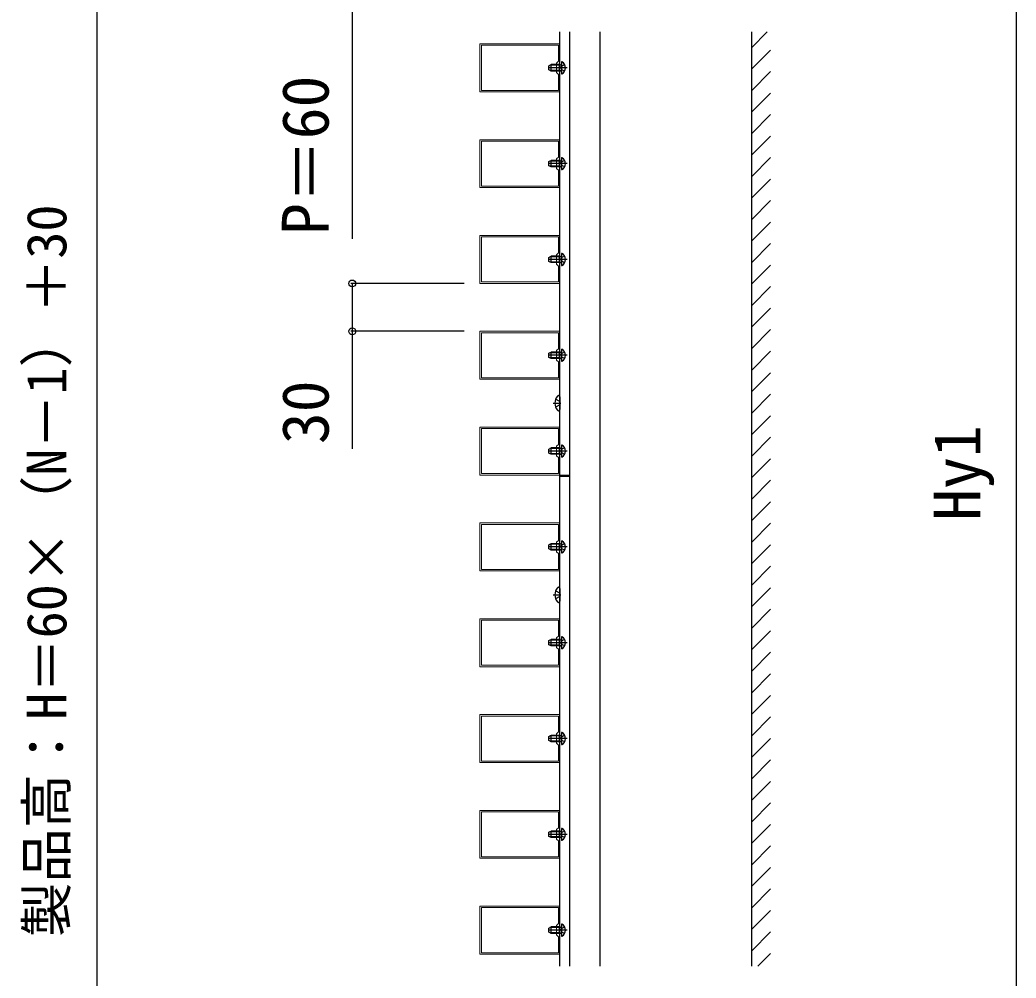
# Model space of a CAD drawing. Units: millimetres, scale not verified. Extents: x -1750 to 1750, y -2608 to 2592.
# Drawn here: x -348 to 276, y 698 to 1298 of the extents above; entities that cross this region are included whole.
import ezdxf
from ezdxf.enums import TextEntityAlignment as Align

# ---------------------------------------------------------------- set-up
doc = ezdxf.new("R2010")
doc.units = ezdxf.units.MM
doc.header["$LTSCALE"] = 14
doc.layers.add('0-3_YKK_11', color=7, linetype='Continuous', lineweight=18)
for name, color, linetype in [('0-4_YKK_12', 2, 'Continuous'), ('0-5_YKK_13', 4, 'Continuous'), ('0-6_YKK_D', 6, 'Continuous'), ('0-8_YSS_K', 3, 'Continuous')]:
    doc.layers.add(name, color=color, linetype=linetype)
doc.styles.add('ＭＳ ゴシック', font='')
doc.styles.get('ＭＳ ゴシック').set_extended_font_data('MS Gothic')

msp = doc.modelspace()

# ---------------------------------------------------------------- linework, layer by layer
at = {"layer": '0-3_YKK_11'}
for points in [[(-60, 1253.5), (-10, 1253.5), (-10, 1283.5), (-60, 1283.5)], [(-59.1, 1254.4), (-10.9, 1254.4), (-10.9, 1264.4), (-12, 1265.5), (-12, 1268.04), (-11.88, 1268.23), (-11.88, 1268.77), (-12, 1268.96), (-12, 1271.5), (-10.9, 1272.6), (-10.9, 1282.6), (-59.1, 1282.6)], [(-60, 1193.5), (-10, 1193.5), (-10, 1223.5), (-60, 1223.5)], [(-59.1, 1194.4), (-10.9, 1194.4), (-10.9, 1204.4), (-12, 1205.5), (-12, 1208.04), (-11.88, 1208.23), (-11.88, 1208.77), (-12, 1208.96), (-12, 1211.5), (-10.9, 1212.6), (-10.9, 1222.6), (-59.1, 1222.6)], [(-60, 1133.5), (-10, 1133.5), (-10, 1163.5), (-60, 1163.5)], [(-59.1, 1134.4), (-10.9, 1134.4), (-10.9, 1144.4), (-12, 1145.5), (-12, 1148.04), (-11.88, 1148.23), (-11.88, 1148.77), (-12, 1148.96), (-12, 1151.5), (-10.9, 1152.6), (-10.9, 1162.6), (-59.1, 1162.6)], [(-60, 1073.5), (-10, 1073.5), (-10, 1103.5), (-60, 1103.5)], [(-59.1, 1074.4), (-10.9, 1074.4), (-10.9, 1084.4), (-12, 1085.5), (-12, 1088.04), (-11.88, 1088.23), (-11.88, 1088.77), (-12, 1088.96), (-12, 1091.5), (-10.9, 1092.6), (-10.9, 1102.6), (-59.1, 1102.6)], [(-60, 1013.5), (-10, 1013.5), (-10, 1043.5), (-60, 1043.5)], [(-59.1, 1014.4), (-10.9, 1014.4), (-10.9, 1024.4), (-12, 1025.5), (-12, 1028.04), (-11.88, 1028.23), (-11.88, 1028.77), (-12, 1028.96), (-12, 1031.5), (-10.9, 1032.6), (-10.9, 1042.6), (-59.1, 1042.6)], [(-60, 953.5), (-10, 953.5), (-10, 983.5), (-60, 983.5)], [(-59.1, 954.4), (-10.9, 954.4), (-10.9, 964.4), (-12, 965.5), (-12, 968.04), (-11.88, 968.23), (-11.88, 968.77), (-12, 968.96), (-12, 971.5), (-10.9, 972.6), (-10.9, 982.6), (-59.1, 982.6)], [(-60, 893.5), (-10, 893.5), (-10, 923.5), (-60, 923.5)], [(-59.1, 894.4), (-10.9, 894.4), (-10.9, 904.4), (-12, 905.5), (-12, 908.04), (-11.88, 908.23), (-11.88, 908.77), (-12, 908.96), (-12, 911.5), (-10.9, 912.6), (-10.9, 922.6), (-59.1, 922.6)], [(-60, 833.5), (-10, 833.5), (-10, 863.5), (-60, 863.5)], [(-59.1, 834.4), (-10.9, 834.4), (-10.9, 844.4), (-12, 845.5), (-12, 848.04), (-11.88, 848.23), (-11.88, 848.77), (-12, 848.96), (-12, 851.5), (-10.9, 852.6), (-10.9, 862.6), (-59.1, 862.6)], [(-60, 773.5), (-10, 773.5), (-10, 803.5), (-60, 803.5)], [(-59.1, 774.4), (-10.9, 774.4), (-10.9, 784.4), (-12, 785.5), (-12, 788.04), (-11.88, 788.23), (-11.88, 788.77), (-12, 788.96), (-12, 791.5), (-10.9, 792.6), (-10.9, 802.6), (-59.1, 802.6)], [(-60, 713.5), (-10, 713.5), (-10, 743.5), (-60, 743.5)], [(-59.1, 714.4), (-10.9, 714.4), (-10.9, 724.4), (-12, 725.5), (-12, 728.04), (-11.88, 728.23), (-11.88, 728.77), (-12, 728.96), (-12, 731.5), (-10.9, 732.6), (-10.9, 742.6), (-59.1, 742.6)]]:
    msp.add_lwpolyline(points, close=True, dxfattribs=at)
at = {"layer": '0-4_YKK_12'}
for p, q in [((-10, 706), (-10, 1291)), ((-4, 1291), (-4, 706)), ((15, 1291), (15, 706)), ((-10, 1013.5), (-4, 1013.5)), ((-10, 1012.9), (-4, 1012.9))]:
    msp.add_line(p, q, dxfattribs=at)
at = {"layer": '0-5_YKK_13'}
for p, q in [((-5.4, 1268.5), (-17.39, 1268.5)), ((-16.9, 1269.8), (-15.5, 1270.5)), ((-16.9, 1267.2), (-16.9, 1269.8)), ((-15.5, 1266.5), (-16.9, 1267.2)), ((-10.3, 1270.12), (-16.26, 1270.12)), ((-10.3, 1266.88), (-16.26, 1266.88)), ((-10.3, 1270.5), (-15.5, 1270.5)), ((-15.5, 1266.5), (-15.5, 1270.5)), ((-10.3, 1266.5), (-10.3, 1270.5)), ((-10.3, 1270.5), (-9.49, 1270.36)), ((-10.3, 1270.12), (-9.28, 1270.36)), ((-10.3, 1266.88), (-9.28, 1266.64)), ((-9.36, 1268.5), (-8.75, 1269.64)), ((-9.36, 1268.5), (-8.75, 1267.35)), ((-8.9, 1272.1), (-8.9, 1264.9)), ((-6.93, 1270.55), (-8.75, 1269.64)), ((-6.93, 1266.45), (-8.75, 1267.35)), ((-10.3, 1266.5), (-15.5, 1266.5)), ((-10.3, 1266.5), (-9.49, 1266.64)), ((-8.9, 1212.1), (-8.9, 1204.9)), ((-6.93, 1210.55), (-8.75, 1209.64)), ((-5.4, 1208.5), (-17.39, 1208.5)), ((-16.9, 1209.8), (-15.5, 1210.5)), ((-16.9, 1207.2), (-16.9, 1209.8)), ((-15.5, 1206.5), (-16.9, 1207.2)), ((-10.3, 1210.12), (-16.26, 1210.12)), ((-10.3, 1206.88), (-16.26, 1206.88)), ((-10.3, 1210.5), (-15.5, 1210.5)), ((-15.5, 1206.5), (-15.5, 1210.5)), ((-10.3, 1206.5), (-15.5, 1206.5)), ((-10.3, 1206.5), (-10.3, 1210.5)), ((-10.3, 1210.5), (-9.49, 1210.36)), ((-10.3, 1210.12), (-9.28, 1210.36)), ((-10.3, 1206.88), (-9.28, 1206.64)), ((-10.3, 1206.5), (-9.49, 1206.64)), ((-9.36, 1208.5), (-8.75, 1209.64)), ((-9.36, 1208.5), (-8.75, 1207.35)), ((-6.93, 1206.45), (-8.75, 1207.35)), ((-5.4, 1148.5), (-17.39, 1148.5)), ((-16.9, 1149.8), (-15.5, 1150.5)), ((-16.9, 1147.2), (-16.9, 1149.8)), ((-10.3, 1150.12), (-16.26, 1150.12)), ((-10.3, 1150.5), (-15.5, 1150.5)), ((-15.5, 1146.5), (-15.5, 1150.5)), ((-10.3, 1146.5), (-10.3, 1150.5)), ((-10.3, 1150.5), (-9.49, 1150.36)), ((-10.3, 1150.12), (-9.28, 1150.36)), ((-9.36, 1148.5), (-8.75, 1149.64)), ((-9.36, 1148.5), (-8.75, 1147.35)), ((-8.9, 1152.1), (-8.9, 1144.9)), ((-6.93, 1150.55), (-8.75, 1149.64)), ((-15.5, 1146.5), (-16.9, 1147.2)), ((-10.3, 1146.88), (-16.26, 1146.88)), ((-10.3, 1146.5), (-15.5, 1146.5)), ((-10.3, 1146.88), (-9.28, 1146.64)), ((-10.3, 1146.5), (-9.49, 1146.64)), ((-6.93, 1146.45), (-8.75, 1147.35)), ((-8.9, 1092.1), (-8.9, 1084.9)), ((-5.4, 1088.5), (-17.39, 1088.5)), ((-16.9, 1089.8), (-15.5, 1090.5)), ((-16.9, 1087.2), (-16.9, 1089.8)), ((-15.5, 1086.5), (-16.9, 1087.2)), ((-10.3, 1090.12), (-16.26, 1090.12)), ((-10.3, 1086.88), (-16.26, 1086.88)), ((-10.3, 1090.5), (-15.5, 1090.5)), ((-15.5, 1086.5), (-15.5, 1090.5)), ((-10.3, 1086.5), (-15.5, 1086.5)), ((-10.3, 1086.5), (-10.3, 1090.5)), ((-10.3, 1090.5), (-9.49, 1090.36)), ((-10.3, 1090.12), (-9.28, 1090.36)), ((-10.3, 1086.88), (-9.28, 1086.64)), ((-10.3, 1086.5), (-9.49, 1086.64)), ((-9.36, 1088.5), (-8.75, 1089.64)), ((-9.36, 1088.5), (-8.75, 1087.35)), ((-6.93, 1090.55), (-8.75, 1089.64)), ((-6.93, 1086.45), (-8.75, 1087.35)), ((-10, 1059.63), (-12.66, 1060.95)), ((-10.86, 1063.24), (-10.7, 1063.24)), ((-10, 1062.54), (-10, 1054.46)), ((-14.1, 1058.5), (-9.29, 1058.5)), ((-10, 1057.37), (-12.66, 1056.05)), ((-10.86, 1053.77), (-10.7, 1053.77)), ((-16.9, 1029.8), (-15.5, 1030.5)), ((-16.9, 1027.2), (-16.9, 1029.8)), ((-10.3, 1030.12), (-16.26, 1030.12)), ((-10.3, 1030.5), (-15.5, 1030.5)), ((-15.5, 1026.5), (-15.5, 1030.5)), ((-10.3, 1026.5), (-10.3, 1030.5)), ((-10.3, 1030.5), (-9.49, 1030.36)), ((-10.3, 1030.12), (-9.28, 1030.36)), ((-9.36, 1028.5), (-8.75, 1029.64)), ((-8.9, 1032.1), (-8.9, 1024.9)), ((-6.93, 1030.55), (-8.75, 1029.64)), ((-5.4, 1028.5), (-17.39, 1028.5)), ((-15.5, 1026.5), (-16.9, 1027.2)), ((-10.3, 1026.88), (-16.26, 1026.88)), ((-10.3, 1026.5), (-15.5, 1026.5)), ((-10.3, 1026.88), (-9.28, 1026.64)), ((-10.3, 1026.5), (-9.49, 1026.64)), ((-9.36, 1028.5), (-8.75, 1027.35)), ((-6.93, 1026.45), (-8.75, 1027.35)), ((-5.4, 968.5), (-17.39, 968.5)), ((-16.9, 969.8), (-15.5, 970.5)), ((-16.9, 967.2), (-16.9, 969.8)), ((-15.5, 966.5), (-16.9, 967.2)), ((-10.3, 970.12), (-16.26, 970.12)), ((-10.3, 970.5), (-15.5, 970.5)), ((-15.5, 966.5), (-15.5, 970.5)), ((-10.3, 966.5), (-10.3, 970.5)), ((-10.3, 970.5), (-9.49, 970.36)), ((-10.3, 970.12), (-9.28, 970.36)), ((-9.36, 968.5), (-8.75, 969.64)), ((-9.36, 968.5), (-8.75, 967.35)), ((-8.9, 972.1), (-8.9, 964.9)), ((-6.93, 970.55), (-8.75, 969.64)), ((-6.93, 966.45), (-8.75, 967.35)), ((-10.3, 966.88), (-16.26, 966.88)), ((-10.3, 966.5), (-15.5, 966.5)), ((-10.3, 966.88), (-9.28, 966.64)), ((-10.3, 966.5), (-9.49, 966.64)), ((-10.86, 943.24), (-10.7, 943.24)), ((-10, 942.54), (-10, 934.46)), ((-14.1, 938.5), (-9.29, 938.5)), ((-10, 939.63), (-12.66, 940.95)), ((-10, 937.37), (-12.66, 936.05)), ((-10.86, 933.77), (-10.7, 933.77)), ((-8.9, 912.1), (-8.9, 904.9)), ((-5.4, 908.5), (-17.39, 908.5)), ((-16.9, 909.8), (-15.5, 910.5)), ((-16.9, 907.2), (-16.9, 909.8)), ((-15.5, 906.5), (-16.9, 907.2)), ((-10.3, 910.12), (-16.26, 910.12)), ((-10.3, 906.88), (-16.26, 906.88)), ((-10.3, 910.5), (-15.5, 910.5)), ((-15.5, 906.5), (-15.5, 910.5)), ((-10.3, 906.5), (-15.5, 906.5)), ((-10.3, 906.5), (-10.3, 910.5)), ((-10.3, 910.5), (-9.49, 910.36)), ((-10.3, 910.12), (-9.28, 910.36)), ((-10.3, 906.88), (-9.28, 906.64)), ((-10.3, 906.5), (-9.49, 906.64)), ((-9.36, 908.5), (-8.75, 909.64)), ((-9.36, 908.5), (-8.75, 907.35)), ((-6.93, 910.55), (-8.75, 909.64)), ((-6.93, 906.45), (-8.75, 907.35)), ((-16.9, 849.8), (-15.5, 850.5)), ((-16.9, 847.2), (-16.9, 849.8)), ((-10.3, 850.12), (-16.26, 850.12)), ((-10.3, 850.5), (-15.5, 850.5)), ((-15.5, 846.5), (-15.5, 850.5)), ((-10.3, 846.5), (-10.3, 850.5)), ((-10.3, 850.5), (-9.49, 850.36)), ((-10.3, 850.12), (-9.28, 850.36)), ((-9.36, 848.5), (-8.75, 849.64)), ((-8.9, 852.1), (-8.9, 844.9)), ((-6.93, 850.55), (-8.75, 849.64)), ((-5.4, 848.5), (-17.39, 848.5)), ((-15.5, 846.5), (-16.9, 847.2)), ((-10.3, 846.88), (-16.26, 846.88)), ((-10.3, 846.5), (-15.5, 846.5)), ((-10.3, 846.88), (-9.28, 846.64)), ((-10.3, 846.5), (-9.49, 846.64)), ((-9.36, 848.5), (-8.75, 847.35)), ((-6.93, 846.45), (-8.75, 847.35)), ((-5.4, 788.5), (-17.39, 788.5)), ((-16.9, 789.8), (-15.5, 790.5)), ((-16.9, 787.2), (-16.9, 789.8)), ((-15.5, 786.5), (-16.9, 787.2)), ((-10.3, 790.12), (-16.26, 790.12)), ((-10.3, 786.88), (-16.26, 786.88)), ((-10.3, 790.5), (-15.5, 790.5)), ((-15.5, 786.5), (-15.5, 790.5)), ((-10.3, 786.5), (-15.5, 786.5)), ((-10.3, 786.5), (-10.3, 790.5)), ((-10.3, 790.5), (-9.49, 790.36)), ((-10.3, 790.12), (-9.28, 790.36)), ((-10.3, 786.88), (-9.28, 786.64)), ((-10.3, 786.5), (-9.49, 786.64)), ((-9.36, 788.5), (-8.75, 789.64)), ((-9.36, 788.5), (-8.75, 787.35)), ((-8.9, 792.1), (-8.9, 784.9)), ((-6.93, 790.55), (-8.75, 789.64)), ((-6.93, 786.45), (-8.75, 787.35)), ((-16.9, 729.8), (-15.5, 730.5)), ((-10.3, 730.12), (-16.26, 730.12)), ((-10.3, 730.5), (-15.5, 730.5)), ((-15.5, 726.5), (-15.5, 730.5)), ((-10.3, 726.5), (-10.3, 730.5)), ((-10.3, 730.5), (-9.49, 730.36)), ((-10.3, 730.12), (-9.28, 730.36)), ((-8.9, 732.1), (-8.9, 724.9)), ((-6.93, 730.55), (-8.75, 729.64)), ((-5.4, 728.5), (-17.39, 728.5)), ((-16.9, 727.2), (-16.9, 729.8)), ((-15.5, 726.5), (-16.9, 727.2)), ((-10.3, 726.88), (-16.26, 726.88)), ((-10.3, 726.5), (-15.5, 726.5)), ((-10.3, 726.88), (-9.28, 726.64)), ((-10.3, 726.5), (-9.49, 726.64)), ((-9.36, 728.5), (-8.75, 729.64)), ((-9.36, 728.5), (-8.75, 727.35)), ((-6.93, 726.45), (-8.75, 727.35))]:
    msp.add_line(p, q, dxfattribs=at)
for centre, radius, start, end in [((-9.4, 1270.85), 0.5, 259.90904, 0), ((-8.75, 1272.1), 0.154, 62.71904, 180), ((-10.6, 1268.5), 4.2, 297.28096, 62.71904), ((-9.4, 1266.15), 0.5, 0, 100.09096), ((-8.75, 1264.9), 0.154, 180, 297.28096), ((-9.4, 1210.85), 0.5, 259.90904, 0), ((-8.75, 1212.1), 0.154, 62.71904, 180), ((-10.6, 1208.5), 4.2, 297.28096, 62.71904), ((-9.4, 1206.15), 0.5, 0, 100.09096), ((-8.75, 1204.9), 0.154, 180, 297.28096), ((-9.4, 1150.85), 0.5, 259.90904, 0), ((-8.75, 1152.1), 0.154, 62.71904, 180), ((-10.6, 1148.5), 4.2, 297.28096, 62.71904), ((-9.4, 1146.15), 0.5, 0, 100.09096), ((-8.75, 1144.9), 0.154, 180, 297.28096), ((-8.75, 1092.1), 0.154, 62.71904, 180), ((-10.6, 1088.5), 4.2, 297.28096, 62.71904), ((-9.4, 1090.85), 0.5, 259.90904, 0), ((-9.4, 1086.15), 0.5, 0, 100.09096), ((-8.75, 1084.9), 0.154, 180, 297.28096), ((-6.1, 1058.5), 7, 140.87645, 180), ((-10.86, 1062.37), 0.862, 90, 140.87645), ((-10.7, 1062.53), 0.7, 0, 90), ((-6.1, 1058.5), 7, 180, 219.12355), ((-10.86, 1054.63), 0.862, 219.12355, 270), ((-10.7, 1054.46), 0.7, 270, 0), ((-9.4, 1030.85), 0.5, 259.90904, 0), ((-8.75, 1032.1), 0.154, 62.71904, 180), ((-10.6, 1028.5), 4.2, 297.28096, 62.71904), ((-9.4, 1026.15), 0.5, 0, 100.09096), ((-8.75, 1024.9), 0.154, 180, 297.28096), ((-9.4, 970.85), 0.5, 259.90904, 0), ((-8.75, 972.1), 0.154, 62.71904, 180), ((-10.6, 968.5), 4.2, 297.28096, 62.71904), ((-9.4, 966.15), 0.5, 0, 100.09096), ((-8.75, 964.9), 0.154, 180, 297.28096), ((-6.1, 938.5), 7, 140.87645, 180), ((-10.86, 942.37), 0.862, 90, 140.87645), ((-10.7, 942.53), 0.7, 0, 90), ((-6.1, 938.5), 7, 180, 219.12355), ((-10.86, 934.63), 0.862, 219.12355, 270), ((-10.7, 934.46), 0.7, 270, 0), ((-8.75, 912.1), 0.154, 62.71904, 180), ((-10.6, 908.5), 4.2, 297.28096, 62.71904), ((-9.4, 910.85), 0.5, 259.90904, 0), ((-9.4, 906.15), 0.5, 0, 100.09096), ((-8.75, 904.9), 0.154, 180, 297.28096), ((-9.4, 850.85), 0.5, 259.90904, 0), ((-8.75, 852.1), 0.154, 62.71904, 180), ((-10.6, 848.5), 4.2, 297.28096, 62.71904), ((-9.4, 846.15), 0.5, 0, 100.09096), ((-8.75, 844.9), 0.154, 180, 297.28096), ((-9.4, 790.85), 0.5, 259.90904, 0), ((-9.4, 786.15), 0.5, 0, 100.09096), ((-8.75, 792.1), 0.154, 62.71904, 180), ((-10.6, 788.5), 4.2, 297.28096, 62.71904), ((-8.75, 784.9), 0.154, 180, 297.28096), ((-9.4, 730.85), 0.5, 259.90904, 0), ((-8.75, 732.1), 0.154, 62.71904, 180), ((-10.6, 728.5), 4.2, 297.28096, 62.71904), ((-9.4, 726.15), 0.5, 0, 100.09096), ((-8.75, 724.9), 0.154, 180, 297.28096)]:
    msp.add_arc(centre, radius, start, end, dxfattribs=at)
at = {"layer": '0-6_YKK_D'}
for p, q in [((-300, 1608.5), (-300, 448.5)), ((275.8, 1568.5), (275.8, 488.5)), ((-70, 1133.5), (-141, 1133.5)), ((-70, 1103.5), (-141, 1103.5))]:
    msp.add_line(p, q, dxfattribs=at)
for points in [[(-140, 1388.5), (-140, 1328.5), (-140, 1161.41)], [(-140, 1133.5), (-140, 1103.5), (-140, 1029.82)]]:
    msp.add_lwpolyline(points, dxfattribs=at)
for centre in [(-140, 1133.5), (-140, 1103.5)]:
    msp.add_circle(centre, 2.12, dxfattribs=at)
at = {"layer": '0-8_YSS_K'}
for p, q in [((110, 1291), (110, 706)), ((110, 1281.13), (119.87, 1291)), ((110, 1267.66), (122, 1279.66)), ((110, 1254.19), (122, 1266.19)), ((110, 1240.72), (122, 1252.72)), ((110, 1227.24), (122, 1239.24)), ((110, 1213.77), (122, 1225.77)), ((110, 1200.3), (122, 1212.3)), ((110, 1186.83), (122, 1198.83)), ((110, 1173.36), (122, 1185.36)), ((110, 1159.89), (122, 1171.89)), ((110, 1146.42), (122, 1158.42)), ((110, 1132.95), (122, 1144.95)), ((110, 1119.48), (122, 1131.48)), ((110, 1106.01), (122, 1118.01)), ((110, 1092.54), (122, 1104.54)), ((110, 1079.07), (122, 1091.07)), ((110, 1065.6), (122, 1077.6)), ((110, 1052.13), (122, 1064.13)), ((110, 1038.66), (122, 1050.66)), ((110, 1025.19), (122, 1037.19)), ((110, 1011.72), (122, 1023.72)), ((110, 998.25), (122, 1010.25)), ((110, 984.78), (122, 996.78)), ((110, 971.31), (122, 983.31)), ((110, 957.84), (122, 969.84)), ((110, 944.37), (122, 956.37)), ((110, 930.9), (122, 942.9)), ((110, 917.43), (122, 929.43)), ((110, 903.96), (122, 915.96)), ((110, 890.49), (122, 902.49)), ((110, 877.01), (122, 889.01)), ((110, 863.54), (122, 875.54)), ((110, 850.07), (122, 862.07)), ((110, 836.6), (122, 848.6)), ((110, 823.13), (122, 835.13)), ((110, 809.66), (122, 821.66)), ((110, 796.19), (122, 808.19)), ((110, 782.72), (122, 794.72)), ((110, 769.25), (122, 781.25)), ((110, 755.78), (122, 767.78)), ((110, 742.31), (122, 754.31)), ((110, 728.84), (122, 740.84)), ((110, 715.37), (122, 727.37)), ((114.1, 706), (122, 713.9))]:
    msp.add_line(p, q, dxfattribs=at)

# ---------------------------------------------------------------- texts
at = {"layer": '0-6_YKK_D', "style": 'ＭＳ ゴシック'}
for s, height, p in [('P＝60', 29.33, (-146, 1163.77)), ('製品高：H＝60×（N－1）＋30', 24.93, (-311.6, 724.24)), ('30', 29.33, (-146, 1032.86)), ('Hy1', 29.33, (262.3, 984.86))]:
    msp.add_text(s, height=height, rotation=90, dxfattribs=at).set_placement(p, align=Align.BOTTOM_LEFT)

doc.saveas('drawing.dxf')
